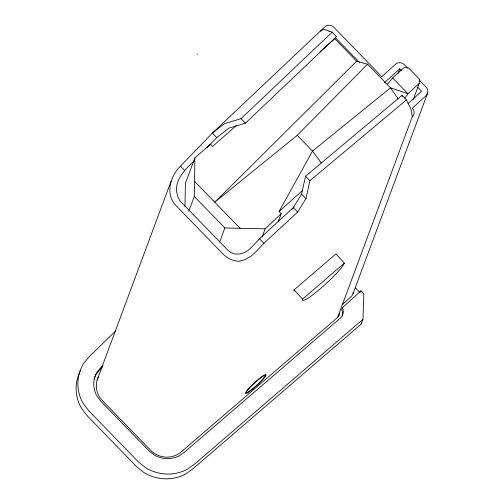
<?xml version="1.0" encoding="UTF-8"?>
<svg xmlns="http://www.w3.org/2000/svg" width="504" height="504" viewBox="0 0 504 504"><rect width="100%" height="100%" fill="white"/><g stroke="black" fill="none" stroke-linecap="round" stroke-linejoin="round"><path stroke-width="0.76" d="M188.811 211.201L194.292 196.466L194.872 157.916L210.426 144.201L212.612 146.45L236.225 125.628M184.981 206.709L185.403 183.387L194.872 157.916M413.28 99.458L419.265 83.368L419.347 79.046L408.429 67.794L403.981 67.612L392.666 77.956L387.229 84.458M80.508 370.623A41.221 39.703 20.4 0 0 81.257 407.912L86.89 415.441L136.66 466.717L144.062 472.62A41.221 39.703 20.4 0 0 185.1 474.302L192.484 469.167L361.192 324.116L361.242 322.566M361.192 324.116L362.962 319.341L363.819 293.832L360.914 290.839L342.392 307.768L341.655 309.758L342.285 311.327A9.5 9.154 20.4 0 1 342.197 316.084M407.547 68.008L404.271 64.632A6.319 6.086 20.4 0 0 395.382 64.266L381.805 76.677L333.755 27.172A6.319 6.086 20.4 0 0 324.866 26.806L212.386 133.088L180.438 166.169C170.453 175.921 165.148 193.498 175.335 204.895L223.385 254.4C227.55 258.439 232.999 260.896 238.783 261.349L244.982 259.623L250.834 256.353L255.988 251.698L263.863 243.3L297.631 212.102L305.941 198.658L309.884 180.722L406.438 99.918L402.116 95.294L305.512 176.217L301.594 194.185L293.265 207.598L259.497 238.802L251.622 247.199L247.936 250.526L243.76 252.857L239.375 254.041L235.078 253.984L231.172 252.693L227.915 250.261L179.865 200.756C170.39 184.382 182.914 171.133 194.557 160.574M97.184 379.852L171.051 181.219M219.662 241.97L224.866 227.966L194.292 196.466M262.149 236.949L265.173 228.829L281.232 213.753L279.046 211.497L312.499 151.08L390.506 87.835L407.956 93.706L419.265 83.368M278.227 221.829L281.232 213.753M398.116 73.25L399.76 68.821L401.669 70.749M98.456 376.608A22.107 21.294 20.4 0 0 102.507 400.73L150.557 450.236A22.107 21.294 20.4 0 0 181.679 451.508L337.617 317.432L412.228 116.821A6.319 6.086 20.4 0 0 412.385 108.184L425.956 95.773A6.319 6.086 20.4 0 0 426.113 87.135L419.013 79.821M353.027 293.712L427.631 93.101M360.417 292.169L360.914 290.839M344.415 263.126L343.01 265.595A28.426 3.591 -42.5 0 1 320.809 288.294A28.426 3.591 -42.5 0 1 302.564 300.371L302.539 299.13L294.078 289.888L335.947 253.884L344.415 263.126L302.539 299.13M404.825 98.286L407.956 93.706L392.666 77.956M207.005 147.678L216.752 137.586L228.911 128.111L245.435 123.133L336.527 36.628L332.161 32.13L324.122 29.358L320.462 31.091M367.574 64.203L356.643 61.198L214.78 202.205L297.209 135.33L367.574 64.203L390.506 87.835L398.299 99.036M115.926 330.725L89.479 356.429L83.758 363.277A41.221 39.703 20.4 0 0 83.034 403.137L88.666 410.666L138.436 461.941L145.839 467.844A41.221 39.703 20.4 0 0 186.877 469.526L194.261 464.392L362.962 319.341M102.973 365.186L97.348 371.543A25.294 24.362 20.4 0 0 96.907 395.999L100.693 401.058L149.026 450.859L154.01 454.829A25.294 24.362 20.4 0 0 179.191 455.862L184.269 452.334L340.515 317.993L341.951 316.266A9.5 9.154 20.4 0 0 343.022 309.336L342.392 307.768M102.797 366.629L96.611 373.533A25.294 24.362 20.4 0 0 93.99 379.323M216.752 137.586L212.386 133.088L224.538 123.612L241.063 118.635L332.161 32.13M384.521 82.688L399.76 68.821M408.082 103.616L421.533 91.281L417.482 87.041M342.865 304.145L351.351 296.383A6.319 6.086 20.4 0 0 353.266 292.144M279.046 211.497L302.545 190.468M320.046 51.71L322.402 49.631M323.587 48.586L334.801 38.695L356.643 61.198M196.969 54.073L197.474 54.149M329.011 31.525L329.521 31.601M224.866 227.966L265.173 228.829M335.494 37.756L359.384 62.376M297.209 135.33L312.499 151.08L321.369 163.113M305.512 176.217L309.884 180.722M241.063 118.635L245.435 123.133M301.594 194.185L305.941 198.658M293.265 207.598L297.631 212.102M355.257 287.765L359.623 292.27M259.497 238.802L263.863 243.3M180.438 166.169L184.811 170.667M194.664 181.478L240.099 228.293M406.438 99.918L411.296 109.967L412.228 116.821M402.116 95.294L402.753 96.648M339.539 313.192A6.319 6.086 20.4 0 1 337.617 317.432M294.097 291.129A28.426 3.591 -42.5 0 1 294.078 289.888M291.583 209.727A47.376 5.645 -44.1 0 1 294.248 206.898M250.053 390.808A12.632 1.594 -42.5 0 0 265.035 376.053A12.632 1.594 -42.5 0 0 252.101 385.295A12.632 1.594 -42.5 0 0 250.053 390.808M249.486 391.488A13.898 1.758 -42.5 0 0 265.967 375.253A13.898 1.758 -42.5 0 0 251.742 385.421A13.898 1.758 -42.5 0 0 249.486 391.488"/></g></svg>
